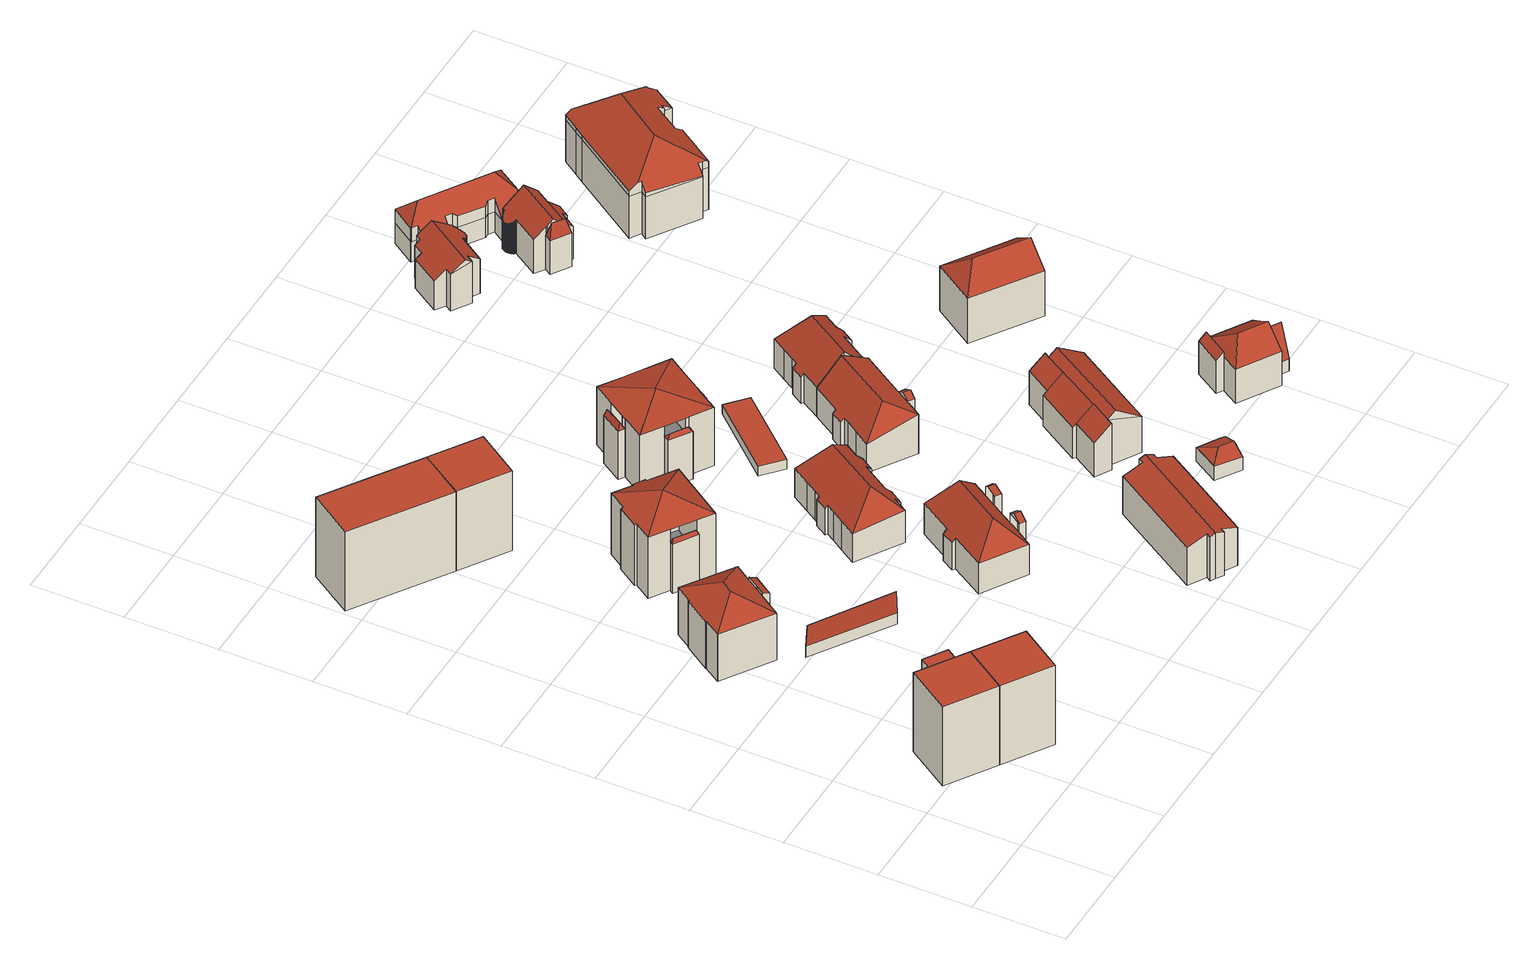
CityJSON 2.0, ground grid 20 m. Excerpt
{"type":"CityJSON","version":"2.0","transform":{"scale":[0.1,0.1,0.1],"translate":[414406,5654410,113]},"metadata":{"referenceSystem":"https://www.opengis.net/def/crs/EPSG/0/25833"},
"CityObjects":{
"building1":{"type":"Building","attributes":{"Dachtyp_tdc":"tdcPolyFlatRoof","Gemeindeschluessel":14612000,"Dachneigung":0,"QualitaetDacherkennung":58,"Geometrietyp2DReferenz":"3000","measuredHeight":19.67,"function":"31001_9998","roofType":"1000"},"geometry":[{"type":"Solid","lod":"2","boundaries":[[[[0,1,2,3]],[[1,4,5,2]],[[4,6,7,5]],[[6,0,3,7]],[[6,4,1,0]],[[3,2,5,7]]]],"semantics":{"surfaces":[{"type":"WallSurface"},{"type":"RoofSurface"},{"type":"GroundSurface"}],"values":[[0,0,0,0,1,2]]}}]},
"building2":{"type":"Building","attributes":{"Dachtyp_tdc":"tdcPolyFlatRoof","Gemeindeschluessel":14612000,"Dachneigung":0,"QualitaetDacherkennung":60,"Geometrietyp2DReferenz":"3000","measuredHeight":19.67,"function":"31001_9998","roofType":"1000"},"geometry":[{"type":"Solid","lod":"2","boundaries":[[[[1,8,9,2]],[[8,10,11,9]],[[10,4,5,11]],[[4,1,2,5]],[[4,10,8,1]],[[2,9,11,5]]]],"semantics":{"surfaces":[{"type":"WallSurface"},{"type":"RoofSurface"},{"type":"GroundSurface"}],"values":[[0,0,0,0,1,2]]}}]},
"building3":{"type":"Building","attributes":{"Gemeindeschluessel":14612000,"Geometrietyp2DReferenz":"3000","function":"31001_9998","roofType":"9999"},"children":["building3-1","building3-2"]},
"building3-1":{"type":"BuildingPart","attributes":{"Dachtyp_tdc":"tdcPolyFlatRoof","Dachneigung":26.14,"QualitaetDacherkennung":53,"Geometrietyp2DReferenz":"3000","measuredHeight":12.48,"roofType":"2100"},"parents":["building3"],"geometry":[{"type":"MultiSurface","lod":"2","boundaries":[[[12,13,14]],[[12,15,16,13]],[[15,17,18,16]],[[17,19,20,21,18]],[[17,15,12,19]],[[21,13,16,18]]],"semantics":{"surfaces":[{"type":"WallSurface"},{"type":"RoofSurface"},{"type":"GroundSurface"}],"values":[0,0,0,0,1,2]}}]},
"building3-2":{"type":"BuildingPart","attributes":{"Dachtyp_tdc":"tdcHipRoof","Dachneigung":28.56,"QualitaetDacherkennung":76,"Geometrietyp2DReferenz":"3000","measuredHeight":15.17,"roofType":"3200"},"parents":["building3"],"geometry":[{"type":"MultiSurface","lod":"2","boundaries":[[[22,23,24,25]],[[23,26,27,24]],[[26,28,29,27]],[[28,30,31,29]],[[30,14,13,31]],[[20,32,33,21]],[[32,34,35,33]],[[34,36,37,35]],[[36,38,39,37]],[[38,40,41,39]],[[40,22,25,41]],[[36,34,42]],[[30,28,43]],[[34,32,20,14,30,43,42]],[[28,26,23,22,40,38,36,42,43]],[[25,24,27,29,31,13,21,33,35,37,39,41]]],"semantics":{"surfaces":[{"type":"WallSurface"},{"type":"RoofSurface"},{"type":"GroundSurface"}],"values":[0,0,0,0,0,0,0,0,0,0,0,1,1,1,1,2]}}]},
"building4":{"type":"Building","attributes":{"Dachtyp_tdc":"tdcPolyFlatRoof","Gemeindeschluessel":14612000,"Dachneigung":0,"QualitaetDacherkennung":71,"Geometrietyp2DReferenz":"3000","measuredHeight":2.4,"function":"31001_9998","roofType":"1000"},"geometry":[{"type":"Solid","lod":"2","boundaries":[[[[44,45,46,47]],[[45,48,49,46]],[[48,50,51,49]],[[50,44,47,51]],[[50,48,45,44]],[[47,46,49,51]]]],"semantics":{"surfaces":[{"type":"WallSurface"},{"type":"RoofSurface"},{"type":"GroundSurface"}],"values":[[0,0,0,0,1,2]]}}]},
"building5":{"type":"Building","attributes":{"Dachtyp_tdc":"tdcPolyFlatRoof","Gemeindeschluessel":14612000,"Dachneigung":0,"QualitaetDacherkennung":23,"Geometrietyp2DReferenz":"3000","measuredHeight":19.68,"function":"31001_9998","roofType":"1000"},"geometry":[{"type":"Solid","lod":"2","boundaries":[[[[52,53,54,55]],[[53,56,57,54]],[[56,58,59,57]],[[58,60,61,59]],[[60,52,55,61]],[[60,58,56,53,52]],[[55,54,57,59,61]]]],"semantics":{"surfaces":[{"type":"WallSurface"},{"type":"RoofSurface"},{"type":"GroundSurface"}],"values":[[0,0,0,0,0,1,2]]}}]},
"building6":{"type":"Building","attributes":{"Dachtyp_tdc":"tdcPolyFlatRoof","Gemeindeschluessel":14612000,"Dachneigung":3,"QualitaetDacherkennung":84,"Geometrietyp2DReferenz":"3000","measuredHeight":2.74,"function":"31001_9998","roofType":"2100"},"geometry":[{"type":"Solid","lod":"2","boundaries":[[[[62,63,64,65]],[[63,66,67,64]],[[66,68,69,67]],[[68,62,65,69]],[[68,66,63,62]],[[65,64,67,69]]]],"semantics":{"surfaces":[{"type":"WallSurface"},{"type":"RoofSurface"},{"type":"GroundSurface"}],"values":[[0,0,0,0,1,2]]}}]},
"building7":{"type":"Building","attributes":{"Dachtyp_tdc":"tdcPolyFlatRoof","Gemeindeschluessel":14612000,"Dachneigung":0,"QualitaetDacherkennung":53,"Geometrietyp2DReferenz":"3000","measuredHeight":19.8,"function":"31001_9998","roofType":"1000"},"geometry":[{"type":"Solid","lod":"2","boundaries":[[[[70,71,59,61]],[[71,72,73,59]],[[72,74,75,73]],[[74,70,61,75]],[[74,72,71,70]],[[61,59,73,75]]]],"semantics":{"surfaces":[{"type":"WallSurface"},{"type":"RoofSurface"},{"type":"GroundSurface"}],"values":[[0,0,0,0,1,2]]}}]},
"building8":{"type":"Building","attributes":{"Gemeindeschluessel":14612000,"Geometrietyp2DReferenz":"3000","function":"31001_9998","roofType":"9999"},"children":["building8-1","building8-2"]},
"building8-1":{"type":"BuildingPart","attributes":{"Dachtyp_tdc":"tdcTentRoof","Dachneigung":24.74,"QualitaetDacherkennung":70,"Geometrietyp2DReferenz":"3000","measuredHeight":18.46,"roofType":"3500"},"parents":["building8"],"geometry":[{"type":"MultiSurface","lod":"2","boundaries":[[[76,77,78,79]],[[77,80,81,78]],[[80,82,83,81]],[[82,84,85,83]],[[84,86,87,85]],[[86,88,89,87]],[[88,90,91,89]],[[90,92,93,91]],[[92,94,95,93]],[[94,96,95]],[[97,98,99,100]],[[98,101,102,99]],[[101,103,104,102]],[[103,76,79,104]],[[90,88,86,84,82,80,105]],[[92,90,105]],[[98,97,94,92,105]],[[80,77,76,103,101,98,105]],[[79,78,81,83,85,87,89,91,93,95,100,99,102,104]]],"semantics":{"surfaces":[{"type":"WallSurface"},{"type":"RoofSurface"},{"type":"GroundSurface"}],"values":[0,0,0,0,0,0,0,0,0,0,0,0,0,0,1,1,1,1,2]}}]},
"building8-2":{"type":"BuildingPart","attributes":{"Dachtyp_tdc":"tdcFreeFormRoof","Dachneigung":64.81,"QualitaetDacherkennung":17,"Geometrietyp2DReferenz":"3000","measuredHeight":13.1,"roofType":"5000"},"parents":["building8"],"geometry":[{"type":"MultiSurface","lod":"2","boundaries":[[[106,107,108,109]],[[107,110,100,108]],[[96,106,109,95]],[[110,107,111]],[[107,106,112,111]],[[106,96,112]],[[96,110,111,112]],[[109,108,100,95]]],"semantics":{"surfaces":[{"type":"WallSurface"},{"type":"RoofSurface"},{"type":"GroundSurface"}],"values":[0,0,0,1,1,1,1,2]}}]},
"building9":{"type":"Building","attributes":{"Gemeindeschluessel":14612000,"Geometrietyp2DReferenz":"3000","function":"31001_9998","roofType":"9999"},"children":["building9-1","building9-2","building9-3"]},
"building9-1":{"type":"BuildingPart","attributes":{"Dachtyp_tdc":"tdcGableRoof","Dachneigung":27.05,"QualitaetDacherkennung":51,"Geometrietyp2DReferenz":"3000","measuredHeight":10.79,"roofType":"3100"},"parents":["building9"],"geometry":[{"type":"MultiSurface","lod":"2","boundaries":[[[113,114,115,116,117]],[[114,118,119,115]],[[118,120,121,122,119]],[[118,114,123]],[[113,120,124]],[[114,113,124,123]],[[120,118,123,124]],[[116,115,119,122]]],"semantics":{"surfaces":[{"type":"WallSurface"},{"type":"RoofSurface"},{"type":"GroundSurface"}],"values":[0,0,0,0,0,1,1,2]}}]},
"building9-2":{"type":"BuildingPart","attributes":{"Dachtyp_tdc":"tdcHipRoof","Dachneigung":47.36,"QualitaetDacherkennung":74,"Geometrietyp2DReferenz":"3000","measuredHeight":13.67,"roofType":"3200"},"parents":["building9"],"geometry":[{"type":"MultiSurface","lod":"2","boundaries":[[[125,117,116,126]],[[121,127,128,122]],[[127,129,130,128]],[[129,131,132,130]],[[131,133,134,132]],[[133,135,136,134]],[[135,137,138,136]],[[137,139,140,138]],[[139,141,142,140]],[[141,143,144,142]],[[141,139,145]],[[129,127,146]],[[139,137,135,133,131,129,146,145]],[[127,121,117,125,147,143,141,145,146]],[[126,116,122,128,130,132,134,136,138,140,142,144,148]]],"semantics":{"surfaces":[{"type":"WallSurface"},{"type":"RoofSurface"},{"type":"GroundSurface"}],"values":[0,0,0,0,0,0,0,0,0,0,1,1,1,1,2]}}]},
"building9-3":{"type":"BuildingPart","attributes":{"Dachtyp_tdc":"tdcGableRoof","Dachneigung":17.96,"QualitaetDacherkennung":35,"Geometrietyp2DReferenz":"3000","measuredHeight":10.55,"roofType":"3100"},"parents":["building9"],"geometry":[{"type":"MultiSurface","lod":"2","boundaries":[[[149,144,143]],[[149,150,151,144]],[[150,152,153,151]],[[152,154,155,153]],[[154,156,125,126,155]],[[152,150,149,157]],[[157,156,154,152]],[[148,144,151,153,155,126]]],"semantics":{"surfaces":[{"type":"WallSurface"},{"type":"RoofSurface"},{"type":"GroundSurface"}],"values":[0,0,0,0,0,1,1,2]}}]},
"building10":{"type":"Building","attributes":{"Dachtyp_tdc":"tdcHipRoof","Gemeindeschluessel":14612000,"Dachneigung":46.45,"QualitaetDacherkennung":65,"Geometrietyp2DReferenz":"3000","measuredHeight":13.42,"function":"31001_9998","roofType":"3200"},"geometry":[{"type":"Solid","lod":"2","boundaries":[[[[158,159,160,161]],[[159,162,163,160]],[[162,164,165,163]],[[164,166,167,165]],[[166,168,169,167]],[[168,170,171,169]],[[170,172,173,171]],[[172,174,175,173]],[[174,176,177,175]],[[176,178,179,177]],[[178,180,181,179]],[[180,182,183,181]],[[182,184,185,183]],[[184,186,187,185]],[[186,188,189,187]],[[188,190,191,189]],[[190,192,193,191]],[[192,194,195,193]],[[194,196,197,195]],[[196,158,161,197]],[[192,190,198]],[[172,170,199]],[[190,188,186,184,182,180,178,176,174,172,199,198]],[[170,168,166,164,162,159,158,196,194,192,198,199]],[[161,160,163,165,167,169,171,173,175,177,179,181,183,185,187,189,191,193,195,197]]]],"semantics":{"surfaces":[{"type":"WallSurface"},{"type":"RoofSurface"},{"type":"GroundSurface"}],"values":[[0,0,0,0,0,0,0,0,0,0,0,0,0,0,0,0,0,0,0,0,1,1,1,1,2]]}}]},
"building11":{"type":"Building","attributes":{"Dachtyp_tdc":"tdcGableRoof","Gemeindeschluessel":14612000,"Dachneigung":20.64,"QualitaetDacherkennung":49,"Geometrietyp2DReferenz":"3000","measuredHeight":11.39,"function":"31001_9998","roofType":"3100"},"geometry":[{"type":"Solid","lod":"2","boundaries":[[[[200,201,202,203]],[[201,204,205,202]],[[204,206,207,205]],[[206,208,209,207]],[[208,210,211,209]],[[210,212,213,211]],[[212,214,215,213]],[[214,216,217,215]],[[216,218,219,217]],[[218,220,221,219]],[[220,222,223,221]],[[222,224,225,223]],[[224,226,227,225]],[[226,200,203,227]],[[222,220,218,216,214,212,210,208]],[[208,206,204,201,200,226,224,222]],[[203,202,205,207,209,211,213,215,217,219,221,223,225,227]]]],"semantics":{"surfaces":[{"type":"WallSurface"},{"type":"RoofSurface"},{"type":"GroundSurface"}],"values":[[0,0,0,0,0,0,0,0,0,0,0,0,0,0,1,1,2]]}}]},
"building12":{"type":"Building","attributes":{"Gemeindeschluessel":14612000,"Geometrietyp2DReferenz":"3000","function":"31001_9998","roofType":"9999"},"children":["building12-1","building12-2","building12-3","building12-4","building12-5"]},
"building12-1":{"type":"BuildingPart","attributes":{"Dachtyp_tdc":"tdcFreeFormRoof","Dachneigung":55.55,"QualitaetDacherkennung":27,"Geometrietyp2DReferenz":"3000","measuredHeight":12.99,"roofType":"5000"},"parents":["building12"],"geometry":[{"type":"MultiSurface","lod":"2","boundaries":[[[228,229,230,231]],[[229,232,233,230]],[[232,234,235,233]],[[236,234,232]],[[237,236,232,229]],[[237,229,228]],[[236,237,228,234]],[[231,230,233,235]]],"semantics":{"surfaces":[{"type":"WallSurface"},{"type":"RoofSurface"},{"type":"GroundSurface"}],"values":[0,0,0,0,1,1,1,2]}}]},
"building12-2":{"type":"BuildingPart","attributes":{"Dachtyp_tdc":"tdcPolyFlatRoof","Dachneigung":0,"QualitaetDacherkennung":25,"Geometrietyp2DReferenz":"3000","measuredHeight":11.89,"roofType":"1000"},"parents":["building12"],"geometry":[{"type":"MultiSurface","lod":"2","boundaries":[[[238,239,240,241]],[[239,242,243,240]],[[242,244,245,243]],[[244,242,239,238]],[[241,240,243,245]]],"semantics":{"surfaces":[{"type":"WallSurface"},{"type":"RoofSurface"},{"type":"GroundSurface"}],"values":[0,0,0,1,2]}}]},
"building12-3":{"type":"BuildingPart","attributes":{"Dachtyp_tdc":"tdcFreeFormRoof","Dachneigung":47.82,"QualitaetDacherkennung":16,"Geometrietyp2DReferenz":"3000","measuredHeight":12.68,"roofType":"5000"},"parents":["building12"],"geometry":[{"type":"MultiSurface","lod":"2","boundaries":[[[246,247,248,249]],[[247,250,251,248]],[[250,252,253,251]],[[254,252,250]],[[255,254,250,247]],[[255,247,246]],[[254,255,246,252]],[[248,251,253,249]]],"semantics":{"surfaces":[{"type":"WallSurface"},{"type":"RoofSurface"},{"type":"GroundSurface"}],"values":[0,0,0,1,1,1,1,2]}}]},
"building12-4":{"type":"BuildingPart","attributes":{"Dachtyp_tdc":"tdcFreeFormRoof","Dachneigung":14.96,"QualitaetDacherkennung":68,"Geometrietyp2DReferenz":"3000","measuredHeight":16.52,"roofType":"5000"},"parents":["building12"],"geometry":[{"type":"MultiSurface","lod":"2","boundaries":[[[256,245,244]],[[256,257,258,245]],[[257,259,231,258]],[[259,228,231]],[[260,261,262,235,234]],[[261,263,264,262]],[[263,265,249,264]],[[265,246,249]],[[266,253,252]],[[266,267,268,253]],[[267,269,270,268]],[[269,271,272,273,270]],[[274,275,276]],[[274,277,278,275]],[[277,279,241,278]],[[279,238,241]],[[277,274,271,269,267,280,281]],[[267,266,265,263,280]],[[245,258,231,235,262,264,249,253,268,270,273,275,278,241]],[[263,261,260,259,257,281,280]],[[257,256,279,277,281]]],"semantics":{"surfaces":[{"type":"WallSurface"},{"type":"RoofSurface"},{"type":"GroundSurface"}],"values":[0,0,0,0,0,0,0,0,0,0,0,0,0,0,0,0,1,1,2,1,1]}}]},
"building12-5":{"type":"BuildingPart","attributes":{"Dachtyp_tdc":"tdcFreeFormRoof","Dachneigung":58.15,"QualitaetDacherkennung":15,"Geometrietyp2DReferenz":"3000","measuredHeight":13.14,"roofType":"5000"},"parents":["building12"],"geometry":[{"type":"MultiSurface","lod":"2","boundaries":[[[282,283,284,270]],[[283,285,286,284]],[[285,276,275,286]],[[272,282,270,273]],[[287,288,285,283]],[[287,283,282,272]],[[288,287,272,276]],[[285,288,276]],[[270,284,286,275,273]]],"semantics":{"surfaces":[{"type":"WallSurface"},{"type":"RoofSurface"},{"type":"GroundSurface"}],"values":[0,0,0,0,1,1,1,0,2]}}]},
"building13":{"type":"Building","attributes":{"Dachtyp_tdc":"tdcPolyFlatRoof","Gemeindeschluessel":14612000,"Dachneigung":0,"QualitaetDacherkennung":53,"Geometrietyp2DReferenz":"3000","measuredHeight":2.31,"function":"31001_9998","roofType":"1000"},"geometry":[{"type":"Solid","lod":"2","boundaries":[[[[289,290,291,292]],[[290,293,294,291]],[[293,295,296,294]],[[295,289,292,296]],[[295,293,290,289]],[[292,291,294,296]]]],"semantics":{"surfaces":[{"type":"WallSurface"},{"type":"RoofSurface"},{"type":"GroundSurface"}],"values":[[0,0,0,0,1,2]]}}]},
"building14":{"type":"Building","attributes":{"Gemeindeschluessel":14612000,"Geometrietyp2DReferenz":"3000","function":"31001_9998","roofType":"9999"},"children":["building14-1","building14-2"]},
"building14-1":{"type":"BuildingPart","attributes":{"Dachtyp_tdc":"tdcGableRoof","Dachneigung":32.86,"QualitaetDacherkennung":56,"Geometrietyp2DReferenz":"3000","measuredHeight":10.81,"roofType":"3100"},"parents":["building14"],"geometry":[{"type":"MultiSurface","lod":"2","boundaries":[[[297,298,299,300]],[[298,301,302,299]],[[301,303,304,305,302]],[[301,298,306]],[[297,307,303,308]],[[298,297,308,306]],[[303,301,306,308]],[[300,299,302,305]]],"semantics":{"surfaces":[{"type":"WallSurface"},{"type":"RoofSurface"},{"type":"GroundSurface"}],"values":[0,0,0,0,0,1,1,2]}}]},
"building14-2":{"type":"BuildingPart","attributes":{"Dachtyp_tdc":"tdcHipAndGableRoof","Dachneigung":47.68,"QualitaetDacherkennung":58,"Geometrietyp2DReferenz":"3000","measuredHeight":12.94,"roofType":"5000"},"parents":["building14"],"geometry":[{"type":"MultiSurface","lod":"2","boundaries":[[[309,310,311,312]],[[310,313,314,311]],[[313,315,316,314]],[[315,317,318,316]],[[317,319,320,318]],[[319,321,322,320]],[[321,323,324,322]],[[323,325,297,300,324]],[[304,326,327,305]],[[326,328,329,327]],[[328,330,331,329]],[[330,332,333,331]],[[332,334,335,333]],[[334,309,312,335]],[[330,328,336]],[[328,326,304,307,325,323,321,319,336]],[[319,317,315,313,310,309,334,332,330,336]],[[312,311,314,316,318,320,322,324,300,305,327,329,331,333,335]]],"semantics":{"surfaces":[{"type":"WallSurface"},{"type":"RoofSurface"},{"type":"GroundSurface"}],"values":[0,0,0,0,0,0,0,0,0,0,0,0,0,0,1,1,1,2]}}]},
"building15":{"type":"Building","attributes":{"Dachtyp_tdc":"tdcFreeFormRoof","Gemeindeschluessel":14612000,"Dachneigung":21.35,"QualitaetDacherkennung":45,"Geometrietyp2DReferenz":"3000","measuredHeight":4.7,"function":"31001_9998","roofType":"5000"},"geometry":[{"type":"Solid","lod":"2","boundaries":[[[[337,338,339,340]],[[338,341,342,339]],[[341,343,344,342]],[[343,345,346,344]],[[345,347,348,346]],[[347,337,340,348]],[[349,338,350]],[[347,345,351,349,350,337]],[[351,343,341,338,349]],[[338,337,350]],[[345,343,351]],[[340,339,342,344,346,348]]]],"semantics":{"surfaces":[{"type":"WallSurface"},{"type":"RoofSurface"},{"type":"GroundSurface"}],"values":[[0,0,0,0,0,0,1,1,1,0,0,2]]}}]},
"building16":{"type":"Building","attributes":{"Gemeindeschluessel":14612000,"Geometrietyp2DReferenz":"3000","function":"31001_9998","roofType":"9999"},"children":["building16-1","building16-2","building16-3","building16-4"]},
"building16-1":{"type":"BuildingPart","attributes":{"Dachtyp_tdc":"tdcGableRoof","Dachneigung":34.42,"QualitaetDacherkennung":54,"Geometrietyp2DReferenz":"3000","measuredHeight":13,"roofType":"3100"},"parents":["building16"],"geometry":[{"type":"MultiSurface","lod":"2","boundaries":[[[352,353,354,355]],[[353,356,357,354]],[[358,352,355,359,360]],[[356,353,361]],[[352,358,362]],[[353,352,362,361]],[[358,363,364,356,361,362]],[[355,354,357,365,366,359]]],"semantics":{"surfaces":[{"type":"WallSurface"},{"type":"RoofSurface"},{"type":"GroundSurface"}],"values":[0,0,0,0,0,1,1,2]}}]},
"building16-2":{"type":"BuildingPart","attributes":{"Dachtyp_tdc":"tdcPolyFlatRoof","Dachneigung":40.45,"QualitaetDacherkennung":68,"Geometrietyp2DReferenz":"3000","measuredHeight":11.51,"roofType":"2100"},"parents":["building16"],"geometry":[{"type":"MultiSurface","lod":"2","boundaries":[[[367,368,369,370]],[[368,371,372,369]],[[368,367,364,363,373,374,371]],[[372,375,366,365,370,369]],[[371,374,376,375,372]]],"semantics":{"surfaces":[{"type":"WallSurface"},{"type":"RoofSurface"},{"type":"GroundSurface"}],"values":[0,0,1,2,0]}}]},
"building16-3":{"type":"BuildingPart","attributes":{"Dachtyp_tdc":"tdcPolyFlatRoof","Dachneigung":40.75,"QualitaetDacherkennung":63,"Geometrietyp2DReferenz":"3000","measuredHeight":11.65,"roofType":"2100"},"parents":["building16"],"geometry":[{"type":"MultiSurface","lod":"2","boundaries":[[[377,378,379,357,356]],[[378,380,381,379]],[[380,382,367,370,381]],[[383,382,380,378,377]],[[357,379,381,370,365]]],"semantics":{"surfaces":[{"type":"WallSurface"},{"type":"RoofSurface"},{"type":"GroundSurface"}],"values":[0,0,0,1,2]}}]},
"building16-4":{"type":"BuildingPart","attributes":{"Dachtyp_tdc":"tdcPolyFlatRoof","Dachneigung":40.84,"QualitaetDacherkennung":67,"Geometrietyp2DReferenz":"3000","measuredHeight":11.35,"roofType":"2100"},"parents":["building16"],"geometry":[{"type":"MultiSurface","lod":"2","boundaries":[[[376,384,385,375]],[[384,386,387,385]],[[386,360,359,387]],[[360,386,384,376,388]],[[366,375,385,387,359]]],"semantics":{"surfaces":[{"type":"WallSurface"},{"type":"RoofSurface"},{"type":"GroundSurface"}],"values":[0,0,0,1,2]}}]},
"building17":{"type":"Building","attributes":{"Dachtyp_tdc":"tdcHipAndGableRoof","Gemeindeschluessel":14612000,"Dachneigung":46.72,"QualitaetDacherkennung":57,"Geometrietyp2DReferenz":"3000","measuredHeight":13.48,"function":"31001_9998","roofType":"5000"},"geometry":[{"type":"Solid","lod":"2","boundaries":[[[[389,390,391,392]],[[390,393,322,391]],[[393,394,395,322]],[[394,396,318,395]],[[396,397,398,318]],[[397,399,400,398]],[[399,401,402,400]],[[401,403,404,402]],[[403,405,406,404]],[[405,407,408,406]],[[407,409,410,408]],[[409,411,412,410]],[[411,413,414,412]],[[413,415,416,414]],[[415,389,392,416]],[[411,409,417]],[[409,407,405,403,401,399,397,396,394,417]],[[392,391,322,395,318,398,400,402,404,406,408,410,412,414,416]],[[394,393,390,389,415,413,411,417]]]],"semantics":{"surfaces":[{"type":"WallSurface"},{"type":"RoofSurface"},{"type":"GroundSurface"}],"values":[[0,0,0,0,0,0,0,0,0,0,0,0,0,0,0,1,1,2,1]]}}]},
"building18":{"type":"Building","attributes":{"Dachtyp_tdc":"tdcFreeFormRoof","Gemeindeschluessel":14612000,"Dachneigung":37.15,"QualitaetDacherkennung":55,"Geometrietyp2DReferenz":"3000","measuredHeight":11.46,"function":"31001_9998","roofType":"5000"},"geometry":[{"type":"Solid","lod":"2","boundaries":[[[[418,419,420,421]],[[419,422,423,420]],[[422,424,425,423]],[[424,426,427,425]],[[426,428,429,427]],[[428,430,431,429]],[[430,432,433,431]],[[432,434,435,433]],[[434,436,437,435]],[[436,438,439,437]],[[438,440,441,439]],[[440,442,443,441]],[[442,444,445,443]],[[444,446,447,445]],[[446,448,449,447]],[[448,450,451,449]],[[450,452,453,451]],[[452,454,455,453]],[[454,456,457,455]],[[456,458,459,457]],[[458,460,461,459]],[[460,462,463,461]],[[462,464,465,463]],[[464,466,467,465]],[[466,468,469,467]],[[468,470,471,469]],[[470,472,473,471]],[[472,474,475,473]],[[474,476,477,475]],[[476,478,479,477]],[[478,480,481,479]],[[480,482,483,481]],[[482,484,485,483]],[[484,486,487,485]],[[486,488,489,487]],[[488,490,491,489]],[[490,492,493,491]],[[492,494,495,493]],[[494,496,497,495]],[[496,498,499,497]],[[498,500,501,499]],[[500,502,503,501]],[[502,504,505,503]],[[504,506,507,505]],[[506,508,509,507]],[[508,510,511,509]],[[510,512,513,511]],[[512,514,515,513]],[[514,516,517,515]],[[516,518,519,517]],[[518,520,521,519]],[[520,418,421,521]],[[522,440,438,436,434,432,430,428,426,523]],[[444,442,522,523,424,422,419,418,520,518,516,514,512,510,508,506,504,502,500,498,496,494,492,490,488,486,484,482,480,478,476,474,472,470,468,466,464,462,460,458,456,454,452,450,448,446]],[[442,440,522]],[[426,424,523]],[[421,420,423,425,427,429,431,433,435,437,439,441,443,445,447,449,451,453,455,457,459,461,463,465,467,469,471,473,475,477,479,481,483,485,487,489,491,493,495,497,499,501,503,505,507,509,511,513,515,517,519,521]]]],"semantics":{"surfaces":[{"type":"WallSurface"},{"type":"RoofSurface"},{"type":"GroundSurface"}],"values":[[0,0,0,0,0,0,0,0,0,0,0,0,0,0,0,0,0,0,0,0,0,0,0,0,0,0,0,0,0,0,0,0,0,0,0,0,0,0,0,0,0,0,0,0,0,0,0,0,0,0,0,0,1,1,0,0,2]]}}]},
"building19":{"type":"Building","attributes":{"Gemeindeschluessel":14612000,"Geometrietyp2DReferenz":"3000","function":"31001_9998","roofType":"9999"},"children":["building19-1","building19-2","building19-3"]},
"building19-1":{"type":"BuildingPart","attributes":{"Dachtyp_tdc":"tdcPolyFlatRoof","Dachneigung":43.49,"QualitaetDacherkennung":48,"Geometrietyp2DReferenz":"3000","measuredHeight":9.79,"roofType":"2100"},"parents":["building19"],"geometry":[{"type":"MultiSurface","lod":"2","boundaries":[[[524,525,526,527,528]],[[525,529,530,526]],[[529,531,532,533,530]],[[531,529,525,524]],[[527,526,530,533]]],"semantics":{"surfaces":[{"type":"WallSurface"},{"type":"RoofSurface"},{"type":"GroundSurface"}],"values":[0,0,0,1,2]}}]},
"building19-2":{"type":"BuildingPart","attributes":{"Dachtyp_tdc":"tdcGableRoof","Dachneigung":67.81,"QualitaetDacherkennung":7,"Geometrietyp2DReferenz":"3000","measuredHeight":10.11,"roofType":"3100"},"parents":["building19"],"geometry":[{"type":"MultiSurface","lod":"2","boundaries":[[[534,535,536,537]],[[535,538,539,536]],[[540,534,537,541]],[[542,543,544,545,546]],[[535,545,544,547,538]],[[534,546,545,535]],[[540,542,546,534]],[[537,536,539,541]]],"semantics":{"surfaces":[{"type":"WallSurface"},{"type":"RoofSurface"},{"type":"GroundSurface"}],"values":[0,0,0,1,1,0,0,2]}}]},
"building19-3":{"type":"BuildingPart","attributes":{"Dachtyp_tdc":"tdcHipAndGableRoof","Dachneigung":34.07,"QualitaetDacherkennung":57,"Geometrietyp2DReferenz":"3000","measuredHeight":12.13,"roofType":"5000"},"parents":["building19"],"geometry":[{"type":"MultiSurface","lod":"2","boundaries":[[[548,528,527,549]],[[532,550,551,533]],[[550,552,542,540,541,551]],[[553,554,555,539,538]],[[554,548,549,555]],[[532,528,548,556]],[[548,554,557,558,556]],[[550,532,556,558,559]],[[550,559,552]],[[553,557,554]],[[549,527,533,551,541,539,555]]],"semantics":{"surfaces":[{"type":"WallSurface"},{"type":"RoofSurface"},{"type":"GroundSurface"}],"values":[0,0,0,0,0,1,1,1,0,0,2]}}]},
"building20":{"type":"Building","attributes":{"Dachtyp_tdc":"tdcHipAndGableRoof","Gemeindeschluessel":14612000,"Dachneigung":37.79,"QualitaetDacherkennung":76,"Geometrietyp2DReferenz":"3000","measuredHeight":15.39,"function":"31001_9998","roofType":"5000"},"geometry":[{"type":"Solid","lod":"2","boundaries":[[[[560,561,562,563]],[[561,564,565,562]],[[564,566,567,565]],[[566,560,563,567]],[[564,561,568]],[[560,566,569]],[[561,560,569,568]],[[566,564,568,569]],[[563,562,565,567]]]],"semantics":{"surfaces":[{"type":"WallSurface"},{"type":"RoofSurface"},{"type":"GroundSurface"}],"values":[[0,0,0,0,1,0,1,1,2]]}}]},
"building21":{"type":"Building","attributes":{"Gemeindeschluessel":14612000,"Geometrietyp2DReferenz":"3000","function":"31001_9998","roofType":"9999"},"children":["building21-1","building21-2","building21-3"]},
"building21-1":{"type":"BuildingPart","attributes":{"Dachtyp_tdc":"tdcFreeFormRoof","Dachneigung":75.84,"QualitaetDacherkennung":22,"Geometrietyp2DReferenz":"3000","measuredHeight":11.8,"roofType":"5000"},"parents":["building21"],"geometry":[{"type":"MultiSurface","lod":"2","boundaries":[[[570,571,572,573]],[[571,574,575,572]],[[574,576,577,575]],[[578,576,574]],[[579,578,574,571]],[[579,571,570]],[[578,579,570,580,576]],[[572,575,577,581,573]]],"semantics":{"surfaces":[{"type":"WallSurface"},{"type":"RoofSurface"},{"type":"GroundSurface"}],"values":[0,0,0,1,1,1,1,2]}}]},
"building21-2":{"type":"BuildingPart","attributes":{"Dachtyp_tdc":"tdcPolyFlatRoof","Dachneigung":40,"QualitaetDacherkennung":59,"Geometrietyp2DReferenz":"3000","measuredHeight":9.37,"roofType":"2100"},"parents":["building21"],"geometry":[{"type":"MultiSurface","lod":"2","boundaries":[[[582,583,584,585]],[[583,586,587,584]],[[586,588,589,587]],[[588,590,573,589]],[[591,582,585,592,593]],[[591,590,588,586,583,582]],[[585,584,587,589,573,592]]],"semantics":{"surfaces":[{"type":"WallSurface"},{"type":"RoofSurface"},{"type":"GroundSurface"}],"values":[0,0,0,0,0,1,2]}}]},
"building21-3":{"type":"BuildingPart","attributes":{"Dachtyp_tdc":"tdcGableRoof","Dachneigung":39.74,"QualitaetDacherkennung":59,"Geometrietyp2DReferenz":"3000","measuredHeight":11.82,"roofType":"3100"},"parents":["building21"],"geometry":[{"type":"MultiSurface","lod":"2","boundaries":[[[594,595,596,597]],[[595,598,599,596]],[[598,600,601,599]],[[600,602,603,601]],[[602,604,605,603]],[[604,606,607,605]],[[606,608,609,607]],[[608,610,611,609]],[[610,612,613,611]],[[612,614,615,613]],[[614,616,617,615]],[[616,618,619,617]],[[618,620,621,619]],[[620,622,623,621]],[[622,624,625,623]],[[624,626,627,625]],[[626,628,629,627]],[[628,630,631,629]],[[630,632,633,631]],[[632,634,635,633]],[[634,636,637,635]],[[636,638,639,637]],[[638,640,641,639]],[[640,642,643,641]],[[642,644,645,643]],[[644,646,647,645]],[[646,648,649,647]],[[648,650,651,649]],[[650,652,653,651]],[[652,654,655,653]],[[654,656,657,655]],[[656,658,659,657]],[[658,660,661,659]],[[660,662,663,661]],[[662,664,665,663]],[[664,666,667,665]],[[666,668,669,667]],[[668,670,671,669]],[[670,672,673,671]],[[672,674,675,673]],[[674,593,592,675]],[[676,577,576]],[[676,594,597,577]],[[677,678,593,674,672,670]],[[670,668,666,664,662,660,658,656,654,652,650,648,646,644,642,640,638,636,634,632,630,628,626,624,622,620,618,616,614,612,610,608,606,604,602,600,598,595,594,676,677]],[[597,596,599,601,603,605,607,609,611,613,615,617,619,621,623,625,627,629,631,633,635,637,639,641,643,645,647,649,651,653,655,657,659,661,663,665,667,669,671,673,675,592,573,581,577]]],"semantics":{"surfaces":[{"type":"WallSurface"},{"type":"RoofSurface"},{"type":"GroundSurface"}],"values":[0,0,0,0,0,0,0,0,0,0,0,0,0,0,0,0,0,0,0,0,0,0,0,0,0,0,0,0,0,0,0,0,0,0,0,0,0,0,0,0,0,0,0,1,1,2]}}]},
"building22":{"type":"Building","attributes":{"Dachtyp_tdc":"tdcFreeFormRoof","Gemeindeschluessel":14612000,"Dachneigung":47.52,"QualitaetDacherkennung":52,"Geometrietyp2DReferenz":"3000","measuredHeight":11.76,"function":"31001_9998","roofType":"5000"},"geometry":[{"type":"Solid","lod":"2","boundaries":[[[[679,680,681,682]],[[680,683,684,681]],[[683,685,686,684]],[[685,687,688,686]],[[687,689,690,688]],[[689,691,692,690]],[[691,693,694,692]],[[693,695,696,694]],[[695,697,698,696]],[[697,699,700,698]],[[699,701,702,700]],[[701,703,704,702]],[[703,705,706,704]],[[705,707,708,706]],[[707,709,710,708]],[[709,711,712,710]],[[711,713,714,712]],[[713,715,716,714]],[[715,717,718,716]],[[717,719,720,718]],[[719,721,722,720]],[[721,723,724,722]],[[723,725,726,724]],[[725,727,728,726]],[[727,729,730,728]],[[729,731,732,730]],[[731,733,734,732]],[[733,735,736,734]],[[735,737,738,736]],[[737,739,740,738]],[[739,741,742,740]],[[741,743,744,742]],[[743,745,746,744]],[[745,747,748,746]],[[747,749,750,748]],[[749,751,752,750]],[[751,753,754,752]],[[753,755,756,754]],[[755,757,758,756]],[[757,759,760,758]],[[759,761,762,760]],[[761,763,764,762]],[[763,765,766,764]],[[765,767,768,766]],[[767,769,770,768]],[[769,771,772,770]],[[771,773,774,772]],[[775,776,777,778,779]],[[780,781,782]],[[775,779,783,761,759,784,785,786,787,788,789,745,790,782,781]],[[781,780,791,792,793,794,795,796,797,798,799,800,801,802,803,804,805,806,807,808,809,810,811,812,813,814,815,816,817,818,819,820,821,822,823,824,825,826,827,828,829,830,831,832,833,834,835,836,837,776,775]],[[757,784,759]],[[838,773,837,836]],[[839,838,836,835]],[[840,839,835,834]],[[841,840,834,833]],[[842,841,833,832]],[[843,842,832,831]],[[844,843,831,830]],[[845,844,830,829]],[[846,845,829,828]],[[847,846,828,827]],[[848,847,827,826]],[[849,848,826,825]],[[850,849,825,824]],[[851,850,824,823]],[[852,851,823,822]],[[679,852,822,821]],[[680,679,821,820]],[[683,680,820,819]],[[685,683,819,818]],[[687,685,818,817]],[[689,687,817,816]],[[691,689,816,815]],[[693,691,815,814]],[[695,693,814,813]],[[697,695,813,812]],[[699,697,812,811]],[[701,699,811,810]],[[703,701,810,809]],[[705,703,809,808]],[[707,705,808,807]],[[709,707,807,806]],[[711,709,806,805]],[[713,711,805,804]],[[715,713,804,803]],[[717,715,803,802]],[[719,717,802,801]],[[721,719,801,800]],[[723,721,800,799]],[[725,723,799,798]],[[727,725,798,797]],[[729,727,797,796]],[[731,729,796,795]],[[733,731,795,794]],[[735,733,794,793]],[[737,735,793,792]],[[739,737,792,791]],[[741,739,780,782]],[[743,741,782,790]],[[739,791,780]],[[743,790,745]],[[747,745,789]],[[749,747,789,788]],[[751,749,788,787]],[[753,751,787,786]],[[755,753,786,785]],[[757,755,785,784]],[[763,761,783]],[[767,765,779,778]],[[765,763,783,779]],[[769,767,778,777]],[[771,769,777,776]],[[773,771,776,837]],[[774,853,854,855,856,857,858,859,860,861,862,863,864,865,866,867,682,681,684,686,688,690,692,694,696,698,700,702,704,706,708,710,712,714,716,718,720,722,724,726,728,730,732,734,736,738,740,742,744,746,748,750,752,754,756,758,760,762,764,766,768,770,772]],[[773,838,853,774]],[[838,839,854,853]],[[839,840,855,854]],[[840,841,856,855]],[[841,842,857,856]],[[842,843,858,857]],[[843,844,859,858]],[[844,845,860,859]],[[845,846,861,860]],[[846,847,862,861]],[[847,848,863,862]],[[848,849,864,863]],[[849,850,865,864]],[[850,851,866,865]],[[851,852,867,866]],[[852,679,682,867]]]],"semantics":{"surfaces":[{"type":"WallSurface"},{"type":"RoofSurface"},{"type":"GroundSurface"}],"values":[[0,0,0,0,0,0,0,0,0,0,0,0,0,0,0,0,0,0,0,0,0,0,0,0,0,0,0,0,0,0,0,0,0,0,0,0,0,0,0,0,0,0,0,0,0,0,0,1,1,1,1,0,0,0,0,0,0,0,0,0,0,0,0,0,0,0,0,0,0,0,0,0,0,0,0,0,0,0,0,0,0,0,0,0,0,0,0,0,0,0,0,0,0,0,0,0,0,0,0,0,0,0,0,0,0,0,0,0,0,0,0,0,0,0,2,0,0,0,0,0,0,0,0,0,0,0,0,0,0,0,0]]}}]},
"building23":{"type":"Building","attributes":{"Dachtyp_tdc":"tdcFreeFormRoof","Gemeindeschluessel":14612000,"Dachneigung":35.08,"QualitaetDacherkennung":71,"Geometrietyp2DReferenz":"3000","measuredHeight":17.68,"function":"31001_9998","roofType":"5000"},"geometry":[{"type":"Solid","lod":"2","boundaries":[[[[868,869,870,871]],[[869,872,873,870]],[[872,874,875,873]],[[874,876,877,875]],[[876,878,879,877]],[[878,880,881,879]],[[880,882,883,881]],[[882,884,885,883]],[[884,886,887,885]],[[886,888,889,887]],[[888,890,891,889]],[[890,892,893,891]],[[892,894,895,893]],[[894,896,897,895]],[[896,898,899,897]],[[898,900,901,899]],[[900,902,903,901]],[[902,904,905,903]],[[904,906,907,905]],[[906,908,909,907]],[[908,910,911,909]],[[910,912,913,911]],[[912,868,871,913]],[[914,915,916,917,918,919,920,921]],[[922,923,924,925,926,927,928,929]],[[919,930,931,932,933,922,929,920]],[[868,912,934,921,920,929,928,935,936,937,938,939,940]],[[869,940,939,872]],[[868,940,869]],[[872,939,938,874]],[[874,938,937,876]],[[876,937,936,878]],[[878,936,935,880]],[[880,935,928,927,882]],[[910,934,912]],[[908,914,921,934,910]],[[892,933,932,894]],[[890,923,922,933,892]],[[894,932,931,896]],[[896,931,930,898]],[[898,930,919,918,900]],[[882,927,926,884]],[[884,926,925,886]],[[886,925,924,888]],[[888,924,923,890]],[[900,918,917,902]],[[902,917,916,904]],[[904,916,915,906]],[[906,915,914,908]],[[871,870,873,875,877,879,881,883,885,887,889,891,893,895,897,899,901,903,905,907,909,911,913]]]],"semantics":{"surfaces":[{"type":"WallSurface"},{"type":"RoofSurface"},{"type":"GroundSurface"}],"values":[[0,0,0,0,0,0,0,0,0,0,0,0,0,0,0,0,0,0,0,0,0,0,0,1,1,1,1,0,0,0,0,0,0,0,0,0,0,0,0,0,0,0,0,0,0,0,0,0,0,2]]}}]}
},
"vertices":[
[138,301,213],[241,234,213],[241,234,16],[138,301,16],[179,139,213],[179,139,16],[76,206,213],[76,206,16],
[342,168,213],[342,168,16],[280,73,213],[280,73,16],
[312,740,141],[312,740,17],[312,740,133],[324,731,134],[324,731,17],[296,688,134],[296,688,17],[283,696,141],[283,696,133],[283,696,17],
[168,757,133],[206,814,133],[206,814,17],[168,757,17],[208,813,134],[208,813,17],[231,849,134],[231,849,17],[337,778,133],[337,778,17],[282,696,133],[282,696,17],[252,650,133],[252,650,17],[146,720,134],[146,720,17],[145,720,134],[145,720,17],[169,757,134],[169,757,17],[232,738,168],[249,763,168],
[318,339,41],[355,396,41],[355,396,17],[318,339,17],[403,365,41],[403,365,17],[366,308,41],[366,308,17],
[0,1435,214],[63,1531,214],[63,1531,17],[0,1435,17],[160,1467,214],[160,1467,17],[262,1399,214],[262,1399,17],[199,1304,214],[199,1304,17],
[283,605,45],[341,632,42],[341,632,17],[283,605,17],[506,529,41],[506,529,17],[448,497,45],[448,497,17],
[199,1304,215],[262,1399,215],[363,1332,215],[363,1332,17],[300,1237,215],[300,1237,17],
[344,1030,170],[348,1027,172],[348,1027,20],[344,1030,20],[374,1066,172],[374,1066,20],[415,1039,172],[415,1039,20],[419,1044,168],[419,1044,20],[442,1029,169],[442,1029,20],[439,1024,171],[439,1024,20],[495,986,171],[495,986,20],[414,865,171],[414,865,20],[381,887,171],[381,887,20],[381,887,142],[333,919,172],[293,945,172],[293,945,20],[333,919,20],[318,982,172],[318,982,20],[314,985,170],[314,985,20],[394,966,205],
[376,880,142],[328,911,142],[328,911,20],[376,880,20],[333,919,142],[334,913,151],[375,886,151],
[729,404,115],[742,396,115],[742,396,16],[729,404,16],[729,404,91],[724,368,113],[724,368,16],[712,376,113],[712,376,91],[712,376,16],[735,385,123],[722,392,123],
[759,452,91],[759,452,16],[691,343,91],[691,343,16],[597,402,92],[597,402,16],[641,474,92],[641,474,16],[635,478,83],[635,478,16],[651,505,83],[651,505,16],[658,501,92],[658,501,16],[703,573,92],[703,573,16],[798,515,91],[798,515,16],[777,481,91],[777,481,16],[731,512,152],[665,406,152],[771,472,91],[771,472,16],
[777,481,114],[790,473,114],[790,473,16],[784,464,121],[784,464,16],[772,444,114],[772,444,16],[759,452,114],[771,472,121],
[616,732,89],[611,735,83],[611,735,18],[616,732,18],[628,762,83],[628,762,18],[632,759,89],[632,759,18],[641,772,89],[641,772,18],[657,797,89],[657,797,18],[682,837,89],[682,837,18],[778,776,98],[778,776,18],[760,748,98],[760,748,18],[772,740,83],[772,740,18],[752,710,84],[752,710,18],[741,718,98],[741,718,18],[701,655,98],[701,655,18],[712,648,84],[712,648,18],[693,617,84],[693,617,18],[682,624,98],[682,624,18],[662,592,98],[662,592,18],[566,653,89],[566,653,18],[588,688,89],[588,688,18],[605,714,89],[605,714,18],[638,653,152],[712,772,152],
[1020,210,112],[894,7,112],[894,7,17],[1020,210,17],[863,26,125],[863,26,17],[857,16,125],[857,16,17],[842,26,131],[842,26,17],[831,32,126],[831,32,17],[837,42,126],[837,42,17],[800,65,110],[800,65,17],[926,268,110],[926,268,17],[963,245,126],[963,245,17],[968,255,126],[968,255,17],[980,248,131],[980,248,17],[995,238,124],[995,238,17],[989,229,124],[989,229,17],
[752,1105,136],[764,1098,136],[764,1098,17],[752,1105,17],[736,1052,136],[736,1052,17],[723,1060,136],[723,1060,17],[729,1056,147],[754,1095,147],
[690,1208,136],[698,1220,136],[698,1220,17],[690,1208,17],[743,1192,136],[743,1192,17],[735,1179,136],[735,1179,17],
[647,1043,136],[640,1031,136],[640,1031,17],[647,1043,17],[595,1060,136],[595,1060,17],[602,1072,136],[602,1072,17],[605,1062,144],[638,1041,144],
[735,1179,161],[781,1150,161],[781,1150,17],[752,1105,161],[723,1060,161],[722,1060,161],[722,1060,17],[693,1014,161],[693,1014,17],[647,1043,161],[602,1072,161],[557,1101,161],[557,1101,17],[586,1147,161],[586,1147,17],[587,1147,161],[587,1147,136],[587,1147,17],[616,1193,161],[616,1193,17],[616,1193,136],[644,1238,161],[644,1238,17],[690,1208,161],[669,1125,182],[669,1126,182],
[586,1147,136],[574,1155,136],[574,1155,17],[603,1201,136],[603,1201,17],[584,1158,148],[609,1197,148],
[875,1031,40],[748,888,40],[748,888,17],[875,1031,17],[705,926,40],[705,926,17],[832,1069,40],[832,1069,17],
[943,753,113],[956,745,113],[956,745,17],[943,753,17],[936,715,116],[936,715,17],[923,723,116],[923,723,114],[923,723,17],[945,728,126],[936,743,114],[932,737,126],
[853,821,89],[847,825,81],[847,825,17],[853,821,17],[864,851,81],[864,851,17],[869,848,88],[869,848,17],[907,908,88],[907,908,17],[952,879,147],[952,879,17],[1002,848,114],[1002,848,17],[942,753,114],[942,753,17],[943,753,114],[924,723,114],[924,723,17],[902,689,114],[902,689,17],[807,749,88],[807,749,17],[829,783,88],[829,783,17],[845,809,89],[845,809,17],[871,749,147],
[1092,160,50],[1125,216,50],[1125,216,16],[1092,160,16],[1170,188,50],[1170,188,16],[1179,182,50],[1179,182,16],[1158,149,60],[1158,149,16],[1143,126,49],[1143,126,16],[1133,173,63],[1093,162,51],[1161,155,63],
[1214,501,104],[1102,319,104],[1102,319,14],[1214,501,14],[1038,358,129],[1038,358,14],[1148,541,128],[1148,541,14],[1148,541,127],[1053,349,144],[1163,531,144],[1087,439,129],[1065,402,129],[1065,402,14],[1121,496,14],
[1032,422,96],[1026,426,90],[1026,426,14],[1032,422,14],[1083,519,90],[1083,519,14],[1121,496,128],[1091,514,98],[1091,514,14],[1091,514,97],
[1038,358,130],[1031,346,130],[1031,346,14],[998,366,97],[998,366,14],[1032,422,97],[1065,402,130],
[1126,571,97],[1126,571,14],[1156,553,127],[1156,553,14],[1121,496,127],
[1064,916,83],[1050,925,100],[1050,925,17],[1064,916,17],[1002,848,99],[957,876,152],[957,876,17],[907,908,89],[932,948,89],[932,948,17],[927,951,82],[927,951,17],[944,978,82],[944,978,17],[950,974,90],[950,974,17],[958,987,89],[958,987,17],[973,1011,89],[973,1011,17],[994,1044,89],[994,1044,17],[1089,984,99],[1089,984,17],[1069,952,99],[1069,952,17],[1081,944,83],[1081,944,17],[1022,978,152],
[968,1692,100],[930,1635,100],[930,1635,14],[968,1692,14],[908,1650,118],[908,1650,14],[899,1635,118],[899,1635,14],[860,1661,105],[860,1661,14],[869,1675,105],[869,1675,14],[848,1690,85],[848,1690,14],[888,1751,85],[888,1751,14],[899,1743,95],[899,1743,14],[913,1765,95],[913,1765,14],[923,1759,104],[923,1759,14],[930,1770,104],[930,1770,14],[995,1727,97],[995,1727,14],[993,1723,97],[993,1723,14],[994,1722,96],[994,1722,14],[995,1721,95],[995,1721,14],[995,1720,94],[995,1720,14],[996,1718,93],[996,1718,14],[996,1717,93],[996,1717,14],[996,1716,92],[996,1716,14],[997,1714,91],[997,1714,14],[997,1713,91],[997,1713,14],[997,1711,90],[997,1711,14],[997,1710,89],[997,1710,14],[997,1709,89],[997,1709,14],[997,1707,89],[997,1707,14],[996,1706,88],[996,1706,14],[996,1705,88],[996,1705,14],[996,1703,88],[996,1703,14],[995,1702,88],[995,1702,14],[994,1701,87],[994,1701,14],[994,1700,87],[994,1700,14],[993,1698,88],[993,1698,14],[992,1697,88],[992,1697,14],[991,1696,88],[991,1696,14],[990,1695,88],[990,1695,14],[989,1695,88],[989,1695,14],[988,1694,89],[988,1694,14],[986,1693,89],[986,1693,14],[985,1692,90],[985,1692,14],[984,1692,90],[984,1692,14],[983,1691,91],[983,1691,14],[981,1691,91],[981,1691,14],[980,1691,92],[980,1691,14],[979,1691,93],[979,1691,14],[977,1690,94],[977,1690,14],[976,1691,94],[976,1691,14],[974,1691,95],[974,1691,14],[973,1691,96],[973,1691,14],[972,1691,97],[972,1691,14],[970,1691,98],[970,1691,14],[969,1692,99],[969,1692,14],[957,1752,128],[886,1644,128],
[1337,268,105],[1323,276,90],[1323,276,8],[1337,268,8],[1337,268,92],[1358,332,90],[1358,332,8],[1372,323,105],[1372,323,90],[1372,323,8],
[1472,229,38],[1444,185,38],[1444,185,8],[1472,229,8],[1416,202,38],[1416,202,8],[1444,247,38],[1444,247,8],[1444,247,81],[1439,239,91],[1431,227,109],[1459,209,109],[1472,229,81],[1427,221,92],
[1315,231,93],[1315,231,8],[1458,270,90],[1458,270,8],[1444,247,91],[1416,202,92],[1401,178,93],[1401,178,8],[1371,256,129],[1416,202,113],[1428,221,129],[1444,247,108],
[1371,666,121],[1233,757,121],[1233,757,9],[1371,666,9],[1293,848,120],[1293,848,9],[1431,757,120],[1431,757,9],[1296,781,163],[1401,711,163],
[1088,1532,98],[1079,1518,98],[1079,1518,14],[1088,1532,14],[1040,1543,98],[1040,1543,14],[1049,1558,98],[1049,1558,14],[1052,1546,132],[1076,1530,131],[1063,1549,98],[1063,1549,14],
[1149,1581,86],[1132,1555,86],[1132,1555,14],[1149,1581,14],[1122,1561,96],[1122,1561,14],[1099,1525,96],[1099,1525,14],[1088,1532,107],[1128,1595,107],[1128,1595,14],[1128,1595,106],
[1028,1572,97],[1064,1628,97],[1064,1628,14],[1028,1572,14],[1063,1629,96],[1063,1629,14],[1062,1630,95],[1062,1630,14],[1061,1631,94],[1061,1631,14],[1060,1632,93],[1060,1632,14],[1060,1634,92],[1060,1634,14],[1059,1635,91],[1059,1635,14],[1059,1636,90],[1059,1636,14],[1059,1638,89],[1059,1638,14],[1058,1639,88],[1058,1639,14],[1058,1641,87],[1058,1641,14],[1058,1642,87],[1058,1642,14],[1058,1644,86],[1058,1644,14],[1058,1645,86],[1058,1645,14],[1059,1647,85],[1059,1647,14],[1059,1648,85],[1059,1648,14],[1060,1649,85],[1060,1649,14],[1060,1651,84],[1060,1651,14],[1061,1652,84],[1061,1652,14],[1062,1653,84],[1062,1653,14],[1062,1654,84],[1062,1654,14],[1063,1656,84],[1063,1656,14],[1064,1657,85],[1064,1657,14],[1065,1658,85],[1065,1658,14],[1067,1658,85],[1067,1658,14],[1068,1659,86],[1068,1659,14],[1069,1660,86],[1069,1660,14],[1070,1661,87],[1070,1661,14],[1072,1661,88],[1072,1661,14],[1073,1662,88],[1073,1662,14],[1074,1662,89],[1074,1662,14],[1076,1662,90],[1076,1662,14],[1077,1663,91],[1077,1663,14],[1079,1663,92],[1079,1663,14],[1080,1663,93],[1080,1663,14],[1082,1663,94],[1082,1663,14],[1085,1668,94],[1085,1668,14],[1124,1644,132],[1124,1644,14],[1127,1642,129],[1127,1642,14],[1149,1627,106],[1149,1627,14],[1049,1558,118],[1063,1549,132],[1088,1532,106],
[1060,1813,62],[1061,1813,62],[1061,1813,12],[1060,1813,12],[1062,1813,62],[1062,1813,12],[1063,1812,62],[1063,1812,12],[1064,1812,62],[1064,1812,12],[1065,1812,62],[1065,1812,12],[1066,1811,62],[1066,1811,12],[1067,1810,62],[1067,1810,12],[1068,1810,62],[1068,1810,12],[1069,1809,62],[1069,1809,12],[1069,1808,62],[1069,1808,12],[1070,1807,62],[1070,1807,12],[1071,1806,62],[1071,1806,12],[1071,1805,62],[1071,1805,12],[1072,1804,62],[1072,1804,12],[1072,1803,62],[1072,1803,12],[1073,1802,62],[1073,1802,12],[1073,1801,62],[1073,1801,12],[1073,1800,62],[1073,1800,12],[1073,1799,62],[1073,1799,12],[1073,1798,62],[1073,1798,12],[1073,1797,62],[1073,1797,12],[1073,1796,62],[1073,1796,12],[1073,1795,62],[1073,1795,12],[1073,1794,62],[1073,1794,12],[1072,1793,62],[1072,1793,12],[1072,1792,62],[1072,1792,12],[1071,1791,62],[1071,1791,12],[1071,1790,62],[1071,1790,12],[1070,1789,62],[1070,1789,12],[1177,1720,62],[1177,1720,12],[1144,1668,62],[1144,1668,12],[1127,1642,62],[1127,1642,12],[1085,1668,62],[1085,1668,12],[1102,1694,62],[1102,1694,12],[1089,1702,62],[1089,1702,12],[1080,1701,62],[1080,1701,12],[1030,1735,62],[1030,1735,12],[1026,1744,62],[1026,1744,12],[1013,1753,62],[1013,1753,12],[995,1727,62],[995,1727,12],[948,1758,62],[948,1758,12],[965,1785,62],[965,1785,12],[953,1793,62],[953,1793,12],[952,1794,62],[952,1794,12],[986,1845,62],[986,1845,12],[987,1844,62],[987,1844,12],[1045,1807,62],[1045,1807,12],[994,1801,130],[987,1844,97],[986,1845,96],[952,1794,96],[953,1793,97],[1177,1720,98],[1133,1711,130],[1144,1668,97],[965,1785,97],[1013,1753,96],[1026,1744,96],[1030,1735,90],[1080,1701,89],[1089,1702,96],[1102,1694,96],[1127,1642,63],[1177,1720,97],[1070,1789,98],[1071,1790,97],[1071,1791,96],[1072,1792,95],[1072,1793,94],[1073,1794,93],[1073,1795,92],[1073,1796,91],[1073,1797,90],[1073,1798,89],[1073,1799,88],[1073,1800,87],[1073,1801,87],[1073,1802,86],[1072,1803,85],[1072,1804,84],[1071,1805,84],[1071,1806,83],[1070,1807,83],[1069,1808,83],[1069,1809,82],[1068,1810,82],[1067,1810,82],[1066,1811,82],[1065,1812,82],[1064,1812,82],[1063,1812,83],[1062,1813,83],[1061,1813,83],[1060,1813,84],[1059,1813,84],[1058,1813,85],[1057,1813,85],[1056,1813,86],[1055,1813,87],[1054,1813,87],[1053,1813,88],[1052,1812,89],[1051,1812,90],[1050,1811,91],[1049,1811,92],[1048,1810,93],[1047,1809,94],[1046,1808,95],[1046,1807,96],[1045,1807,97],[1046,1807,62],[1046,1808,62],[1047,1809,62],[1048,1810,62],[1049,1811,62],[1050,1811,62],[1051,1812,62],[1052,1812,62],[1053,1813,62],[1054,1813,62],[1055,1813,62],[1056,1813,62],[1057,1813,62],[1058,1813,62],[1059,1813,62],[1046,1807,12],[1046,1808,12],[1047,1809,12],[1048,1810,12],[1049,1811,12],[1050,1811,12],[1051,1812,12],[1052,1812,12],[1053,1813,12],[1054,1813,12],[1055,1813,12],[1056,1813,12],[1057,1813,12],[1058,1813,12],[1059,1813,12],
[1462,1505,120],[1443,1517,120],[1443,1517,16],[1462,1505,16],[1438,1509,120],[1438,1509,16],[1425,1518,120],[1425,1518,16],[1387,1459,120],[1387,1459,16],[1400,1451,120],[1400,1451,16],[1342,1365,120],[1342,1365,16],[1332,1372,120],[1332,1372,16],[1324,1378,120],[1324,1378,16],[1313,1362,120],[1313,1362,16],[1212,1430,120],[1212,1430,16],[1222,1444,120],[1222,1444,16],[1199,1459,120],[1199,1459,16],[1302,1612,120],[1302,1612,16],[1315,1632,120],[1315,1632,16],[1339,1667,120],[1339,1667,16],[1378,1640,120],[1378,1640,16],[1384,1648,120],[1384,1648,16],[1446,1607,120],[1446,1607,16],[1442,1599,120],[1442,1599,16],[1482,1572,120],[1482,1572,16],[1478,1566,120],[1478,1566,16],[1495,1555,120],[1495,1555,16],[1482,1572,130],[1442,1599,134],[1446,1607,125],[1384,1648,129],[1378,1640,139],[1350,1660,141],[1379,1571,193],[1480,1569,134],[1216,1448,146],[1222,1444,146],[1212,1430,130],[1313,1362,123],[1324,1378,140],[1332,1372,139],[1338,1368,139],[1304,1459,193],[1339,1667,132],[1315,1632,132],[1302,1612,132],[1199,1459,132],[1478,1566,134],[1342,1365,135],[1400,1451,135],[1387,1459,145],[1425,1518,146],[1438,1509,136],[1443,1517,136]
]}
